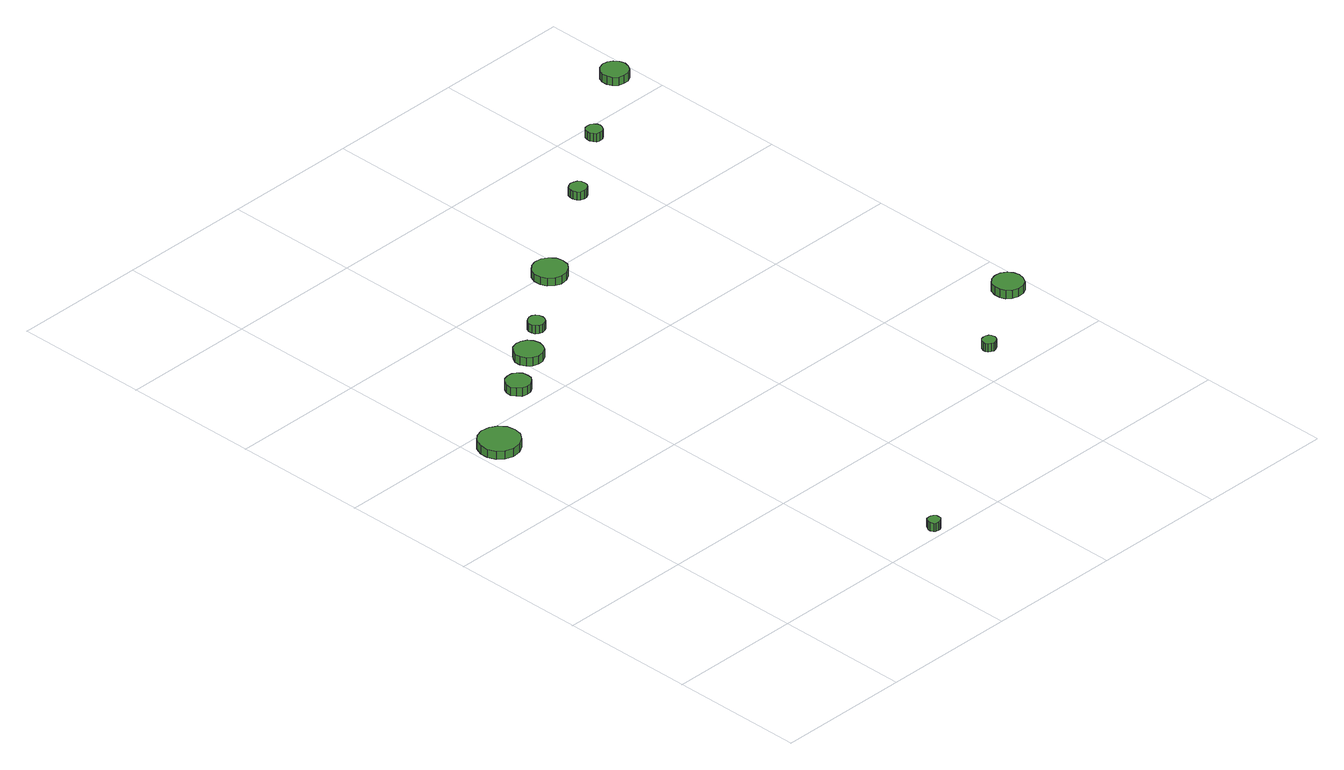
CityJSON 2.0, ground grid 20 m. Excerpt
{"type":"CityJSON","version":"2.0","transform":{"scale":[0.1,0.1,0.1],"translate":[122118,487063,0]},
"CityObjects":{
"tree1":{"type":"SolitaryVegetationObject","attributes":{"function":"something"},"geometry":[{"type":"MultiSurface","lod":"1","boundaries":[[[0,1,2,3,4,5,6,7,8,9,10,11,12,13,14]],[[15,16,17,18,19,20,21,22,23,24,25,26,27,28,29]],[[0,29,28,1]],[[1,28,27,2]],[[2,27,26,3]],[[3,26,25,4]],[[4,25,24,5]],[[5,24,23,6]],[[6,23,22,7]],[[7,22,21,8]],[[8,21,20,9]],[[9,20,19,10]],[[10,19,18,11]],[[11,18,17,12]],[[12,17,16,13]],[[13,16,15,14]],[[14,15,29,0]]]}]},
"tree2":{"type":"SolitaryVegetationObject","attributes":{"function":"something"},"geometry":[{"type":"MultiSurface","lod":"1","boundaries":[[[30,31,32,33,34,35,36,37,38,39,40,41,42,43,44]],[[45,46,47,48,49,50,51,52,53,54,55,56,57,58,59]],[[30,59,58,31]],[[31,58,57,32]],[[32,57,56,33]],[[33,56,55,34]],[[34,55,54,35]],[[35,54,53,36]],[[36,53,52,37]],[[37,52,51,38]],[[38,51,50,39]],[[39,50,49,40]],[[40,49,48,41]],[[41,48,47,42]],[[42,47,46,43]],[[43,46,45,44]],[[44,45,59,30]]]}]},
"tree3":{"type":"SolitaryVegetationObject","attributes":{"function":"something"},"geometry":[{"type":"MultiSurface","lod":"1","boundaries":[[[60,61,62,63,64,65,66,67,68,69,70,71,72,73,74]],[[75,76,77,78,79,80,81,82,83,84,85,86,87,88,89]],[[60,89,88,61]],[[61,88,87,62]],[[62,87,86,63]],[[63,86,85,64]],[[64,85,84,65]],[[65,84,83,66]],[[66,83,82,67]],[[67,82,81,68]],[[68,81,80,69]],[[69,80,79,70]],[[70,79,78,71]],[[71,78,77,72]],[[72,77,76,73]],[[73,76,75,74]],[[74,75,89,60]]]}]},
"tree4":{"type":"SolitaryVegetationObject","attributes":{"function":"something"},"geometry":[{"type":"MultiSurface","lod":"1","boundaries":[[[90,91,92,93,94,95,96,97,98,99,100,101,102,103,104]],[[105,106,107,108,109,110,111,112,113,114,115,116,117,118,119]],[[90,119,118,91]],[[91,118,117,92]],[[92,117,116,93]],[[93,116,115,94]],[[94,115,114,95]],[[95,114,113,96]],[[96,113,112,97]],[[97,112,111,98]],[[98,111,110,99]],[[99,110,109,100]],[[100,109,108,101]],[[101,108,107,102]],[[102,107,106,103]],[[103,106,105,104]],[[104,105,119,90]]]}]},
"tree5":{"type":"SolitaryVegetationObject","attributes":{"function":"something"},"geometry":[{"type":"MultiSurface","lod":"1","boundaries":[[[120,121,122,123,124,125,126,127,128,129,130,131,132,133,134]],[[135,136,137,138,139,140,141,142,143,144,145,146,147,148,149]],[[120,149,148,121]],[[121,148,147,122]],[[122,147,146,123]],[[123,146,145,124]],[[124,145,144,125]],[[125,144,143,126]],[[126,143,142,127]],[[127,142,141,128]],[[128,141,140,129]],[[129,140,139,130]],[[130,139,138,131]],[[131,138,137,132]],[[132,137,136,133]],[[133,136,135,134]],[[134,135,149,120]]]}]},
"tree6":{"type":"SolitaryVegetationObject","attributes":{"function":"something"},"geometry":[{"type":"MultiSurface","lod":"1","boundaries":[[[150,151,152,153,154,155,156,157,158,159,160,161,162,163,164]],[[165,166,167,168,169,170,171,172,173,174,175,176,177,178,179]],[[150,179,178,151]],[[151,178,177,152]],[[152,177,176,153]],[[153,176,175,154]],[[154,175,174,155]],[[155,174,173,156]],[[156,173,172,157]],[[157,172,171,158]],[[158,171,170,159]],[[159,170,169,160]],[[160,169,168,161]],[[161,168,167,162]],[[162,167,166,163]],[[163,166,165,164]],[[164,165,179,150]]]}]},
"tree7":{"type":"SolitaryVegetationObject","attributes":{"function":"something"},"geometry":[{"type":"MultiSurface","lod":"1","boundaries":[[[180,181,182,183,184,185,186,187,188,189,190,191,192,193,194]],[[195,196,197,198,199,200,201,202,203,204,205,206,207,208,209]],[[180,209,208,181]],[[181,208,207,182]],[[182,207,206,183]],[[183,206,205,184]],[[184,205,204,185]],[[185,204,203,186]],[[186,203,202,187]],[[187,202,201,188]],[[188,201,200,189]],[[189,200,199,190]],[[190,199,198,191]],[[191,198,197,192]],[[192,197,196,193]],[[193,196,195,194]],[[194,195,209,180]]]}]},
"tree8":{"type":"SolitaryVegetationObject","attributes":{"function":"something"},"geometry":[{"type":"MultiSurface","lod":"1","boundaries":[[[210,211,212,213,214,215,216,217,218,219,220,221,222,223,224]],[[225,226,227,228,229,230,231,232,233,234,235,236,237,238,239]],[[210,239,238,211]],[[211,238,237,212]],[[212,237,236,213]],[[213,236,235,214]],[[214,235,234,215]],[[215,234,233,216]],[[216,233,232,217]],[[217,232,231,218]],[[218,231,230,219]],[[219,230,229,220]],[[220,229,228,221]],[[221,228,227,222]],[[222,227,226,223]],[[223,226,225,224]],[[224,225,239,210]]]}]},
"tree9":{"type":"SolitaryVegetationObject","attributes":{"function":"something"},"geometry":[{"type":"MultiSurface","lod":"1","boundaries":[[[240,241,242,243,244,245,246,247,248,249,250,251,252,253,254]],[[255,256,257,258,259,260,261,262,263,264,265,266,267,268,269]],[[240,269,268,241]],[[241,268,267,242]],[[242,267,266,243]],[[243,266,265,244]],[[244,265,264,245]],[[245,264,263,246]],[[246,263,262,247]],[[247,262,261,248]],[[248,261,260,249]],[[249,260,259,250]],[[250,259,258,251]],[[251,258,257,252]],[[252,257,256,253]],[[253,256,255,254]],[[254,255,269,240]]]}]},
"tree10":{"type":"SolitaryVegetationObject","attributes":{"function":"something"},"geometry":[{"type":"MultiSurface","lod":"1","boundaries":[[[270,271,272,273,274,275,276,277,278,279,280,281,282,283,284]],[[285,286,287,288,289,290,291,292,293,294,295,296,297,298,299]],[[270,299,298,271]],[[271,298,297,272]],[[272,297,296,273]],[[273,296,295,274]],[[274,295,294,275]],[[275,294,293,276]],[[276,293,292,277]],[[277,292,291,278]],[[278,291,290,279]],[[279,290,289,280]],[[280,289,288,281]],[[281,288,287,282]],[[282,287,286,283]],[[283,286,285,284]],[[284,285,299,270]]]}]},
"tree11":{"type":"SolitaryVegetationObject","attributes":{"function":"something"},"geometry":[{"type":"MultiSurface","lod":"1","boundaries":[[[300,301,302,303,304,305,306,307,308,309,310,311,312,313,314]],[[315,316,317,318,319,320,321,322,323,324,325,326,327,328,329]],[[300,329,328,301]],[[301,328,327,302]],[[302,327,326,303]],[[303,326,325,304]],[[304,325,324,305]],[[305,324,323,306]],[[306,323,322,307]],[[307,322,321,308]],[[308,321,320,309]],[[309,320,319,310]],[[310,319,318,311]],[[311,318,317,312]],[[312,317,316,313]],[[313,316,315,314]],[[314,315,329,300]]]}]}
},
"vertices":[
[65,561,16],[63,573,16],[55,583,16],[45,589,16],[32,591,16],[20,587,16],[11,579,16],[6,567,16],[6,555,16],[11,543,16],[20,535,16],[32,531,16],[45,533,16],[55,539,16],[63,549,16],[63,549,3],[55,539,3],[45,533,3],[32,531,3],[20,535,3],[11,543,3],[6,555,3],[6,567,3],[11,579,3],[20,587,3],[32,591,3],[45,589,3],[55,583,3],[63,573,3],[65,561,3],
[302,13,19],[302,17,19],[299,20,19],[296,22,19],[292,22,19],[288,21,19],[286,18,19],[284,15,19],[284,11,19],[286,7,19],[288,5,19],[292,4,19],[296,4,19],[299,6,19],[302,9,19],[302,9,6],[299,6,6],[296,4,6],[292,4,6],[288,5,6],[286,7,6],[284,11,6],[284,15,6],[286,18,6],[288,21,6],[292,22,6],[296,22,6],[299,20,6],[302,17,6],[302,13,6],
[170,639,15],[169,647,15],[164,653,15],[158,657,15],[150,657,15],[143,655,15],[138,650,15],[134,643,15],[134,635,15],[138,629,15],[143,623,15],[150,621,15],[158,622,15],[164,626,15],[169,632,15],[169,632,2],[164,626,2],[158,622,2],[150,621,2],[143,623,2],[138,629,2],[134,635,2],[134,643,2],[138,650,2],[143,655,2],[150,657,2],[158,657,2],[164,653,2],[169,647,2],[170,639,2],
[235,680,16],[233,689,16],[228,696,16],[220,700,16],[212,701,16],[203,698,16],[197,692,16],[193,684,16],[193,676,16],[197,668,16],[203,662,16],[212,659,16],[220,660,16],[228,664,16],[233,671,16],[233,671,3],[228,664,3],[220,660,3],[212,659,3],[203,662,3],[197,668,3],[193,676,3],[193,684,3],[197,692,3],[203,698,3],[212,701,3],[220,700,3],[228,696,3],[233,689,3],[235,680,3],
[282,720,16],[281,725,16],[278,729,16],[274,732,16],[269,732,16],[264,730,16],[260,727,16],[258,722,16],[258,717,16],[260,712,16],[264,709,16],[269,707,16],[274,708,16],[278,710,16],[281,715,16],[281,715,3],[278,710,3],[274,708,3],[269,707,3],[264,709,3],[260,712,3],[258,717,3],[258,722,3],[260,727,3],[264,730,3],[269,732,3],[274,732,3],[278,729,3],[281,725,3],[282,720,3],
[397,794,15],[395,804,15],[388,812,15],[380,817,15],[369,818,15],[360,815,15],[352,808,15],[348,799,15],[348,788,15],[352,779,15],[360,772,15],[369,769,15],[380,770,15],[388,775,15],[395,783,15],[395,783,3],[388,775,3],[380,770,3],[369,769,3],[360,772,3],[352,779,3],[348,788,3],[348,799,3],[352,808,3],[360,815,3],[369,818,3],[380,817,3],[388,812,3],[395,804,3],[397,794,3],
[659,255,19],[658,260,19],[656,263,19],[652,265,19],[648,265,19],[644,264,19],[641,261,19],[639,257,19],[639,253,19],[641,249,19],[644,247,19],[648,245,19],[652,246,19],[656,248,19],[658,251,19],[658,251,6],[656,248,6],[652,246,6],[648,245,6],[644,247,6],[641,249,6],[639,253,6],[639,257,6],[641,261,6],[644,264,6],[648,265,6],[652,265,6],[656,263,6],[658,260,6],[659,255,6],
[549,900,15],[548,906,15],[545,910,15],[540,912,15],[535,913,15],[530,911,15],[526,908,15],[524,903,15],[524,898,15],[526,893,15],[530,889,15],[535,888,15],[540,888,15],[545,891,15],[548,895,15],[548,895,2],[545,891,2],[540,888,2],[535,888,2],[530,889,2],[526,893,2],[524,898,2],[524,903,2],[526,908,2],[530,911,2],[535,913,2],[540,912,2],[545,910,2],[548,906,2],[549,900,2],
[789,335,17],[787,344,17],[782,351,17],[774,356,17],[765,357,17],[756,354,17],[749,348,17],[746,339,17],[746,330,17],[749,322,17],[756,316,17],[765,313,17],[774,314,17],[782,318,17],[787,326,17],[787,326,4],[782,318,4],[774,314,4],[765,313,4],[756,316,4],[749,322,4],[746,330,4],[746,339,4],[749,348,4],[756,354,4],[765,357,4],[774,356,4],[782,351,4],[787,344,4],[789,335,4],
[660,979,16],[659,983,16],[656,987,16],[652,990,16],[647,990,16],[642,989,16],[639,986,16],[637,981,16],[637,976,16],[639,972,16],[642,968,16],[647,967,16],[652,967,16],[656,970,16],[659,974,16],[659,974,3],[656,970,3],[652,967,3],[647,967,3],[642,968,3],[639,972,3],[637,976,3],[637,981,3],[639,986,3],[642,989,3],[647,990,3],[652,990,3],[656,987,3],[659,983,3],[660,979,3],
[790,1059,14],[788,1067,14],[783,1074,14],[776,1078,14],[768,1079,14],[760,1076,14],[754,1071,14],[751,1063,14],[751,1055,14],[754,1048,14],[760,1042,14],[768,1040,14],[776,1040,14],[783,1044,14],[788,1051,14],[788,1051,1],[783,1044,1],[776,1040,1],[768,1040,1],[760,1042,1],[754,1048,1],[751,1055,1],[751,1063,1],[754,1071,1],[760,1076,1],[768,1079,1],[776,1078,1],[783,1074,1],[788,1067,1],[790,1059,1]
]}
